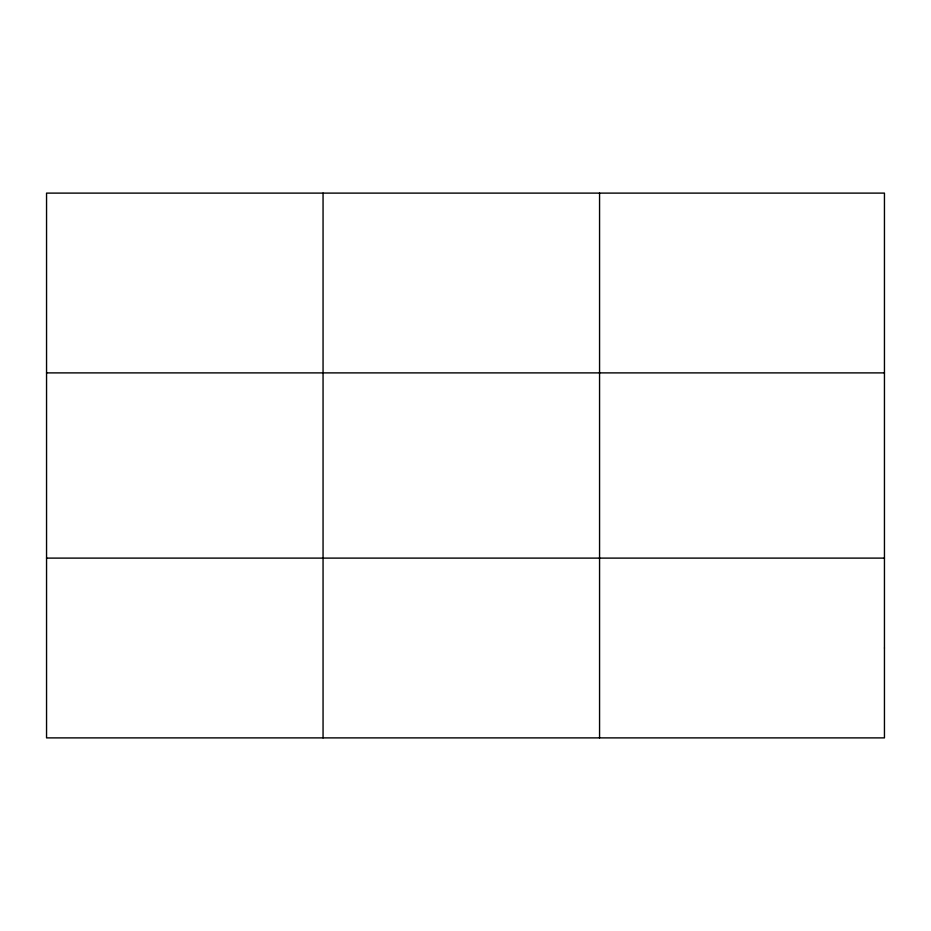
<?xml version="1.0" encoding="UTF-8"?>
<svg xmlns="http://www.w3.org/2000/svg" width="931" height="931" viewBox="0 0 931 931"><rect width="100%" height="100%" fill="white"/><g stroke="black" fill="none" stroke-linecap="round" stroke-linejoin="round"><path stroke-width="1.4" d="M323.057 737.887L323.057 193.113M599.564 737.887L599.564 193.113M46.55 372.889L884.45 372.889M46.55 558.111L884.45 558.111M884.45 647.999L884.45 737.887L46.55 737.887L46.55 193.113L884.45 193.113L884.45 647.999"/></g></svg>
